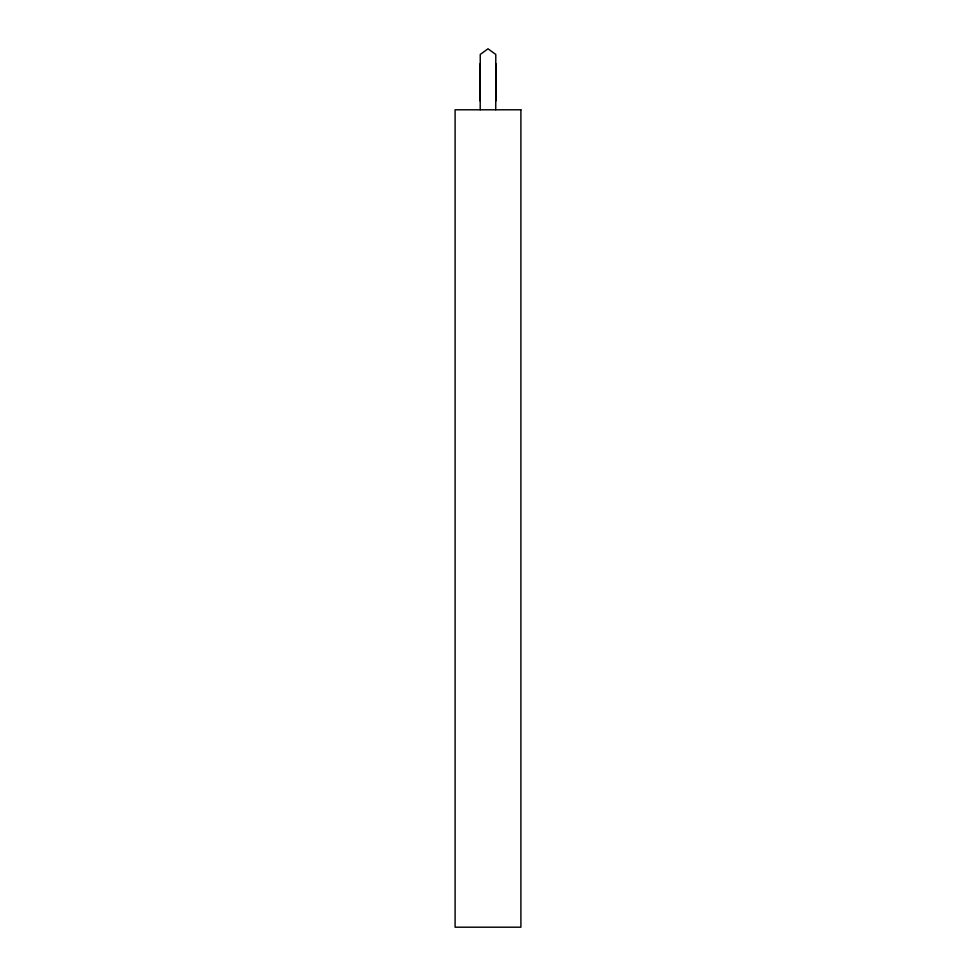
<?xml version="1.0" encoding="UTF-8"?>
<svg xmlns="http://www.w3.org/2000/svg" width="976" height="976" viewBox="0 0 976 976"><rect width="100%" height="100%" fill="white"/><g stroke="black" fill="none" stroke-linecap="round" stroke-linejoin="round"><path stroke-width="1.46" d="M480.241 63.513L480.204 109.751M495.784 63.538L495.747 109.763M495.784 101.065L495.784 54.449L488.012 48.8L480.241 54.449L480.241 101.065M520.903 109.788L455.097 109.788L455.097 927.2L520.903 927.2L520.903 109.788"/></g></svg>
